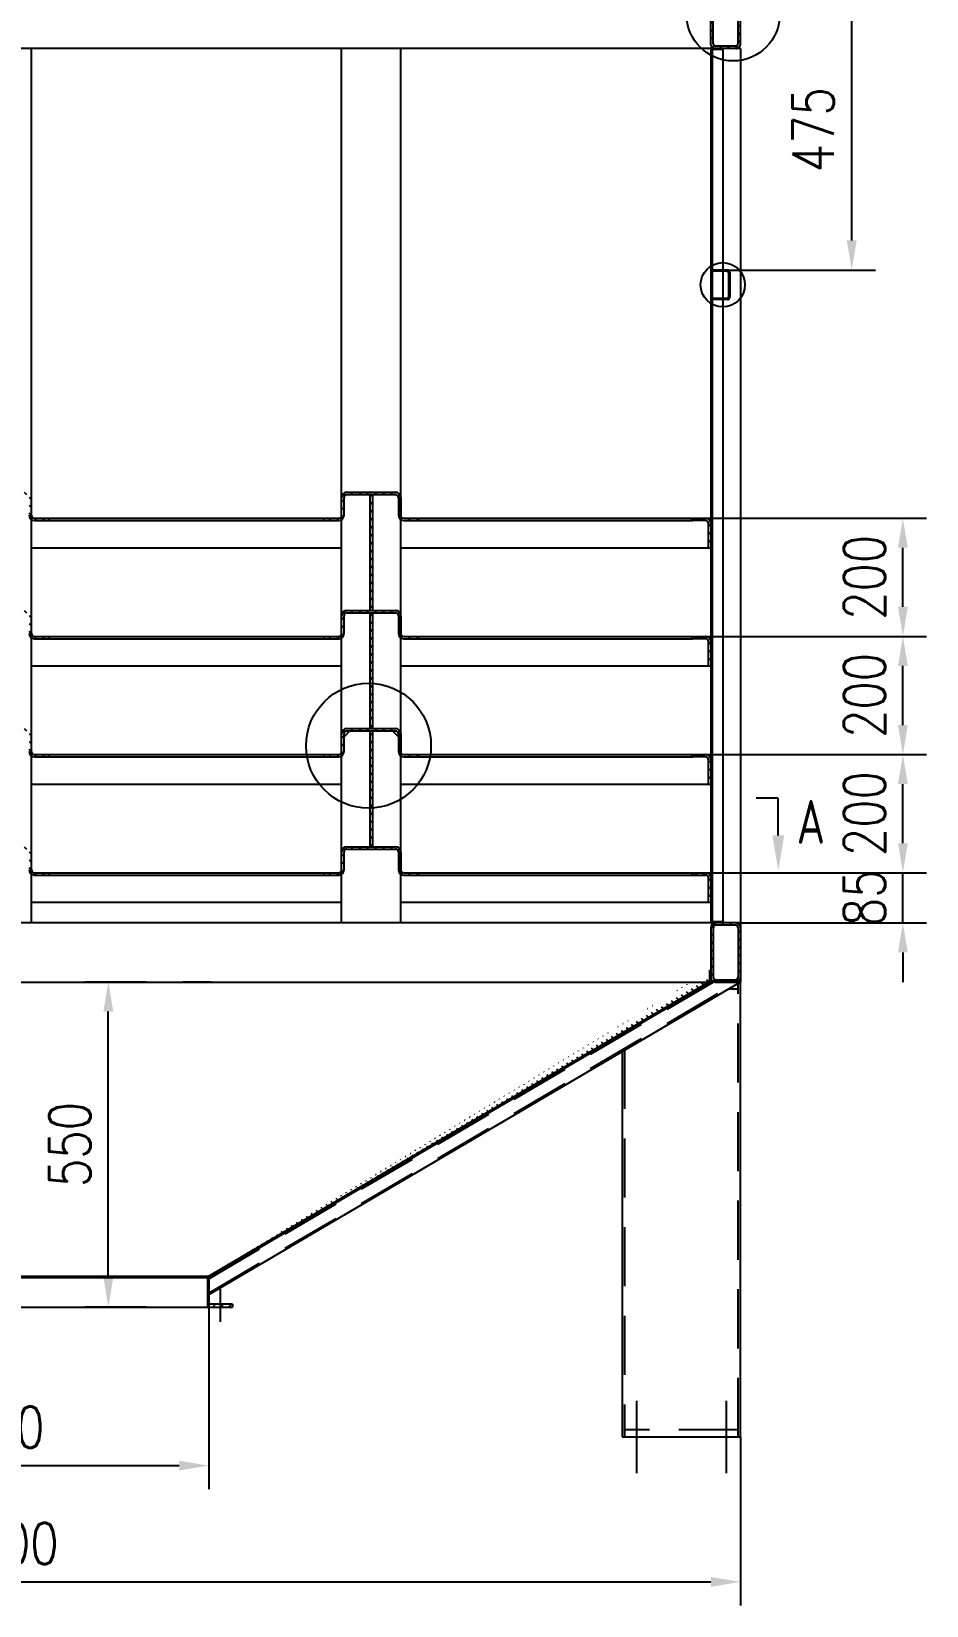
# Model space of a CAD drawing. Header units: inches. Extents: x -500 to 11380, y -200 to 8200.
# Drawn here: x 2312 to 3827, y 4107 to 6771 of the extents above; entities that cross this region are included whole.
import ezdxf

# ---------------------------------------------------------------- set-up
doc = ezdxf.new("R2010")
doc.units = ezdxf.units.IN
doc.header["$LTSCALE"] = 200
doc.linetypes.add('CENTER', pattern=[2, 1.25, -0.25, 0.25, -0.25])
doc.linetypes.add('DASHED', pattern=[0.75, 0.5, -0.25])
for name, color, linetype in [('1轮廓实线层', 7, 'Continuous'), ('2细线层', 4, 'Continuous'), ('3中心线层', 1, 'CENTER'), ('4虚线层', 6, 'DASHED'), ('5剖面线层', 2, 'Continuous'), ('6文字层', 3, 'Continuous'), ('7标注层', 4, 'Continuous'), ('8符号标注层', 31, 'Continuous')]:
    doc.layers.add(name, color=color, linetype=linetype)
doc.styles.add('PC_TEXTSTYLE', font='isocp.shx', dxfattribs={"width": 0.8, "bigfont": 'hzfs.shx'})
doc.styles.add('TH_GBDIM', font='romans.shx', dxfattribs={"width": 0.8, "bigfont": 'gbcbig.shx'})
doc.dimstyles.new('TH_GBDIM', dxfattribs={"dimscale": 20, "dimtxt": 3.5, "dimasz": 2.5, "dimexe": 2, "dimexo": 0, "dimgap": 1.5, "dimtad": 1, "dimtoh": 1, "dimdec": 1, "dimdsep": 46, "dimtxsty": 'TH_GBDIM', "dimcen": 2.5, "dimclrd": 130, "dimclre": 130, "dimclrt": 3, "dimadec": 0, "dimazin": 2, "dimtfac": 0.714286, "dimtdec": 1, "dimtmove": 0, "dimatfit": 3, "dimfxl": 0, "dimtzin": 0, "dimlwd": -1, "dimlwe": -1, "dimarcsym": 0})
doc.dimstyles.new('TH_GBDIM1', dxfattribs={"dimscale": 20, "dimtxt": 3.5, "dimasz": 2.5, "dimexe": 2, "dimexo": 0, "dimgap": 1.5, "dimtad": 1, "dimdec": 1, "dimdsep": 46, "dimtxsty": 'TH_GBDIM', "dimcen": 2.5, "dimclrd": 130, "dimclre": 130, "dimclrt": 3, "dimadec": 0, "dimazin": 2, "dimtfac": 0.714286, "dimtdec": 1, "dimtmove": 0, "dimatfit": 3, "dimfxl": 0, "dimtzin": 0, "dimlwd": -1, "dimlwe": -1, "dimarcsym": 0})
pattern_1 = [(135, (0, 214.9937323195336), (-6.735192090801865, -6.735192090801863), [])]
pattern_2 = [(45, (0, 214.9937323195336), (-6.735192090801863, 6.735192090801865), [])]
pattern_3 = [(135, (0, 414.9937323195336), (-6.735192090801865, -6.735192090801863), [])]
pattern_4 = [(135, (0, 614.9937323195336), (-6.735192090801865, -6.735192090801863), [])]
pattern_5 = [(135, (0, 814.9937323195336), (-6.735192090801865, -6.735192090801863), [])]

# ---------------------------------------------------------------- blocks, each defined once
blk = doc.blocks.new('*D28')
at = {"layer": '7标注层', "color": 130, "transparency": 16777216}
for p, q in [((1012.413460514959, 4392.184542994655), (1012.413460514959, 4106.965618918512)), ((3512.413460514959, 4392.184542994656), (3512.413460514959, 4106.965618918512)), ((1062.413460514959, 4146.965618918512), (3462.413460514959, 4146.965618918512))]:
    blk.add_line(p, q, dxfattribs=at)
for points in [[(1062.413460514959, 4155.298952251845), (1062.413460514959, 4138.632285585179), (1012.413460514959, 4146.965618918512)], [(3462.413460514959, 4155.298952251845), (3462.413460514959, 4138.632285585179), (3512.413460514959, 4146.965618918512)]]:
    blk.add_solid(points, dxfattribs=at)
at = {"layer": 'Defpoints', "color": 0, "transparency": 16777216}
for p in [(1012.413460514959, 4392.184542994655), (3512.413460514959, 4392.184542994656), (3512.413460514959, 4146.965618918512)]:
    blk.add_point(p, dxfattribs=at)
at = {"layer": '7标注层', "color": 3, "transparency": 16777216, "insert": (2262.413460514959, 4211.965618918512), "char_height": 70, "attachment_point": 5, "style": 'TH_GBDIM'}
blk.add_mtext('2500', dxfattribs=at)
blk = doc.blocks.new('*D84')
at = {"layer": '7标注层', "color": 130, "transparency": 16777216}
for p, q in [((1912.413471243795, 4617.184452395597), (1912.413471243795, 4303.755778938597)), ((2612.413449786123, 4612.184452395599), (2612.413449786123, 4303.755778938597)), ((1962.413471243795, 4343.755778938597), (2562.413449786123, 4343.755778938597))]:
    blk.add_line(p, q, dxfattribs=at)
for points in [[(1962.413471243795, 4352.08911227193), (1962.413471243795, 4335.422445605264), (1912.413471243795, 4343.755778938597)], [(2562.413449786123, 4352.08911227193), (2562.413449786123, 4335.422445605264), (2612.413449786123, 4343.755778938597)]]:
    blk.add_solid(points, dxfattribs=at)
at = {"layer": 'Defpoints', "color": 0, "transparency": 16777216}
for p in [(1912.413471243795, 4617.184452395597), (2612.413449786123, 4612.184452395599), (2612.413449786123, 4343.755778938597)]:
    blk.add_point(p, dxfattribs=at)
at = {"layer": '7标注层', "color": 3, "transparency": 16777216, "insert": (2262.413460514959, 4408.755778938597), "char_height": 70, "attachment_point": 5, "style": 'TH_GBDIM'}
blk.add_mtext('700', dxfattribs=at)
blk = doc.blocks.new('*D85')
at = {"layer": '7标注层', "color": 130, "transparency": 16777216}
for p, q in [((2506.914530194727, 5162.184546272913), (2402.467753646823, 5162.184546272913)), ((2442.467753646822, 4662.184452395598), (2442.467753646822, 5112.184546272913)), ((2506.914530194728, 4612.184452395598), (2402.467753646822, 4612.184452395598))]:
    blk.add_line(p, q, dxfattribs=at)
for points in [[(2434.134420313489, 5112.184546272913), (2450.801086980156, 5112.184546272913), (2442.467753646823, 5162.184546272913)], [(2434.134420313489, 4662.184452395598), (2450.801086980156, 4662.184452395598), (2442.467753646822, 4612.184452395598)]]:
    blk.add_solid(points, dxfattribs=at)
at = {"layer": 'Defpoints', "color": 0, "transparency": 16777216}
for p in [(2442.467753646823, 5162.184546272913), (2506.914530194727, 5162.184546272913), (2506.914530194728, 4612.184452395598)]:
    blk.add_point(p, dxfattribs=at)
at = {"layer": '7标注层', "color": 3, "transparency": 16777216, "insert": (2377.467753646822, 4887.184499334257), "char_height": 70, "attachment_point": 5, "rotation": 90, "style": 'TH_GBDIM'}
blk.add_mtext('550', dxfattribs=at)
blk = doc.blocks.new('*D98')
at = {"layer": '7标注层', "color": 130, "transparency": 16777216}
for p, q in [((3504.653181500207, 6842.180998237348), (3740.763662648213, 6842.180998237348)), ((3700.763662648213, 6417.184566836513), (3700.763662648213, 6792.180998237348)), ((3490.413460514959, 6367.184566836513), (3740.763662648213, 6367.184566836513))]:
    blk.add_line(p, q, dxfattribs=at)
for points in [[(3692.430329314879, 6792.180998237348), (3709.096995981546, 6792.180998237348), (3700.763662648213, 6842.180998237348)], [(3692.430329314879, 6417.184566836513), (3709.096995981546, 6417.184566836513), (3700.763662648213, 6367.184566836513)]]:
    blk.add_solid(points, dxfattribs=at)
at = {"layer": 'Defpoints', "color": 0, "transparency": 16777216}
for p in [(3504.653181500207, 6842.180998237348), (3700.763662648213, 6842.180998237348), (3490.413460514959, 6367.184566836513)]:
    blk.add_point(p, dxfattribs=at)
at = {"layer": '7标注层', "color": 3, "transparency": 16777216, "insert": (3635.763662648212, 6604.682782536931), "char_height": 70, "attachment_point": 5, "rotation": 90, "style": 'TH_GBDIM'}
blk.add_mtext('475', dxfattribs=at)
blk = doc.blocks.new('*D114')
at = {"layer": '7标注层', "color": 130, "transparency": 16777216}
for p, q in [((3787.382891386908, 5397.18454776303), (3787.382891386908, 5447.18454776303)), ((3453.413508198675, 5347.18454776303), (3827.382891386908, 5347.18454776303)), ((3787.382891386908, 5262.184547762993), (3787.382891386908, 5347.18454776303)), ((3512.413460514959, 5262.184547762993), (3827.382891386908, 5262.184547762993)), ((3787.382891386908, 5212.184547762993), (3787.382891386908, 5162.184547762993))]:
    blk.add_line(p, q, dxfattribs=at)
for points in [[(3779.049558053575, 5397.18454776303), (3795.716224720242, 5397.18454776303), (3787.382891386908, 5347.18454776303)], [(3779.049558053575, 5212.184547762993), (3795.716224720242, 5212.184547762993), (3787.382891386908, 5262.184547762993)]]:
    blk.add_solid(points, dxfattribs=at)
at = {"layer": 'Defpoints', "color": 0, "transparency": 16777216}
for p in [(3453.413508198675, 5347.18454776303), (3787.382891386908, 5347.18454776303), (3512.413460514959, 5262.184547762993)]:
    blk.add_point(p, dxfattribs=at)
at = {"layer": '7标注层', "color": 3, "transparency": 16777216, "insert": (3722.382891386907, 5304.684547763012), "char_height": 70, "attachment_point": 5, "rotation": 90, "style": 'TH_GBDIM'}
blk.add_mtext('85', dxfattribs=at)
blk = doc.blocks.new('*D115')
at = {"layer": '7标注层', "color": 130, "transparency": 16777216}
for p, q in [((3452.712033741424, 5547.18454776303), (3827.382891386909, 5547.18454776303)), ((3787.382891386909, 5397.18454776303), (3787.382891386909, 5497.18454776303)), ((3453.413508198675, 5347.18454776303), (3827.382891386909, 5347.18454776303))]:
    blk.add_line(p, q, dxfattribs=at)
for points in [[(3779.049558053576, 5497.18454776303), (3795.716224720243, 5497.18454776303), (3787.382891386909, 5547.18454776303)], [(3779.049558053576, 5397.18454776303), (3795.716224720243, 5397.18454776303), (3787.382891386909, 5347.18454776303)]]:
    blk.add_solid(points, dxfattribs=at)
at = {"layer": 'Defpoints', "color": 0, "transparency": 16777216}
for p in [(3452.712033741424, 5547.18454776303), (3787.382891386909, 5547.18454776303), (3453.413508198675, 5347.18454776303)]:
    blk.add_point(p, dxfattribs=at)
at = {"layer": '7标注层', "color": 3, "transparency": 16777216, "insert": (3722.382891386908, 5447.18454776303), "char_height": 70, "attachment_point": 5, "rotation": 90, "style": 'TH_GBDIM'}
blk.add_mtext('200', dxfattribs=at)
blk = doc.blocks.new('*D116')
at = {"layer": '7标注层', "color": 130, "transparency": 16777216}
for p, q in [((3452.712033741424, 5747.18454776303), (3827.382891386909, 5747.18454776303)), ((3787.382891386909, 5597.18454776303), (3787.382891386909, 5697.18454776303)), ((3453.413508198675, 5547.18454776303), (3827.382891386909, 5547.18454776303))]:
    blk.add_line(p, q, dxfattribs=at)
for points in [[(3779.049558053576, 5697.18454776303), (3795.716224720243, 5697.18454776303), (3787.382891386909, 5747.18454776303)], [(3779.049558053576, 5597.18454776303), (3795.716224720243, 5597.18454776303), (3787.382891386909, 5547.18454776303)]]:
    blk.add_solid(points, dxfattribs=at)
at = {"layer": 'Defpoints', "color": 0, "transparency": 16777216}
for p in [(3452.712033741424, 5747.18454776303), (3787.382891386909, 5747.18454776303), (3453.413508198675, 5547.18454776303)]:
    blk.add_point(p, dxfattribs=at)
at = {"layer": '7标注层', "color": 3, "transparency": 16777216, "insert": (3722.382891386908, 5647.18454776303), "char_height": 70, "attachment_point": 5, "rotation": 90, "style": 'TH_GBDIM'}
blk.add_mtext('200', dxfattribs=at)
blk = doc.blocks.new('*D117')
at = {"layer": '7标注层', "color": 130, "transparency": 16777216}
for p, q in [((3452.712033741424, 5947.18454776303), (3827.382891386909, 5947.18454776303)), ((3787.382891386909, 5797.18454776303), (3787.382891386909, 5897.18454776303)), ((3453.413508198675, 5747.18454776303), (3827.382891386909, 5747.18454776303))]:
    blk.add_line(p, q, dxfattribs=at)
for points in [[(3779.049558053576, 5897.18454776303), (3795.716224720243, 5897.18454776303), (3787.382891386909, 5947.18454776303)], [(3779.049558053576, 5797.18454776303), (3795.716224720243, 5797.18454776303), (3787.382891386909, 5747.18454776303)]]:
    blk.add_solid(points, dxfattribs=at)
at = {"layer": 'Defpoints', "color": 0, "transparency": 16777216}
for p in [(3452.712033741424, 5947.18454776303), (3787.382891386909, 5947.18454776303), (3453.413508198675, 5747.18454776303)]:
    blk.add_point(p, dxfattribs=at)
at = {"layer": '7标注层', "color": 3, "transparency": 16777216, "insert": (3722.382891386908, 5847.18454776303), "char_height": 70, "attachment_point": 5, "rotation": 90, "style": 'TH_GBDIM'}
blk.add_mtext('200', dxfattribs=at)

msp = doc.modelspace()

# ---------------------------------------------------------------- hatches: boundary and pattern name
at = {"layer": '5剖面线层'}
h = msp.add_hatch(dxfattribs=at)
h.set_pattern_fill('ANSI31', color=256, scale=3, angle=90)
h.set_pattern_definition(pattern_1)
h.paths.add_polyline_path([(3462.413508198675, 6834.212211995764), (3462.413508198676, 6822.184590678373), (3462.413461800786, 6750.180031066129, 0.4140475100638127), (3470.41346051496, 6742.184566836514), (3504.41346051496, 6742.184566836513, 0.4142135623731028), (3512.41346051496, 6750.184566836513), (3512.41346051496, 6834.184590678373, 0.4142135623730935), (3504.41346051496, 6842.184590678373), (3470.41346051496, 6842.184590678373, 0.4132026594770263)])
h.paths.add_polyline_path([(3470.41346051496, 6838.184590678373), (3504.41346051496, 6838.184590678373, -0.4142135623730935), (3508.41346051496, 6834.184590678373), (3508.41346051496, 6750.184566836513, -0.4142135623731053), (3504.41346051496, 6746.184566836513), (3470.41346051496, 6746.184566836514, -0.4142135623730851), (3466.41346051496, 6750.184566836514), (3466.41346051496, 6834.184590678373, -0.4142135623730965)], flags=16)
h = msp.add_hatch(dxfattribs=at)
h.set_pattern_fill('ANSI31', color=256, scale=3)
h.set_pattern_definition([(45, (-2.050910552497953e-10, -7232.529763455967), (-6.735192090801863, 6.735192090801865), [])])
edge = h.paths.add_edge_path()
edge.add_line((3482.413460514754, 5264.184547762996), (3482.413460514755, 5262.184547762994))
edge.add_line((3482.413460514755, 5262.184547762994), (3466.413460514754, 5262.184547762996))
edge.add_arc((3466.413460514754, 5266.184547762996), 4, 180, 269.99999999999835, ccw=False)
edge.add_line((3462.413460514754, 5266.184547762996), (3462.413460514754, 6738.184566836517))
edge.add_arc((3466.413460514754, 6738.184566836517), 4, 89.99999999999739, 180, ccw=False)
edge.add_line((3466.413460514754, 6742.184566836517), (3482.413460514754, 6742.184566836517))
edge.add_line((3482.413460514754, 6742.184566836517), (3482.413460514754, 6740.184566836515))
edge.add_line((3482.413460514754, 6740.184566836515), (3466.413460514754, 6740.184566836517))
edge.add_arc((3466.413460514754, 6738.184566836517), 2, 89.9999999999974, 180)
edge.add_line((3464.413460514754, 6738.184566836517), (3464.413460514754, 5266.184547762996))
edge.add_arc((3466.413460514754, 5266.184547762996), 2, 180, 269.9999999999984)
edge.add_line((3466.413460514754, 5264.184547762996), (3482.413460514754, 5264.184547762996))
h = msp.add_hatch(dxfattribs=at)
h.set_pattern_fill('ANSI31', color=256, scale=3, angle=90)
h.set_pattern_definition(pattern_1)
h.paths.add_polyline_path([(3464.413460514959, 6367.184566836513), (3464.413460514959, 6365.184566836513), (3490.413460514959, 6365.184566836513, -0.4142135623730951), (3492.413460514959, 6363.184566836513), (3492.413460514959, 6321.184566836513, -0.4142135623730951), (3490.413460514959, 6319.184566836513), (3464.413460514959, 6319.184566836513), (3464.413460514959, 6317.184566836513), (3490.413460514959, 6317.184566836513, 0.4142135623730951), (3494.413460514959, 6321.184566836513), (3494.413460514959, 6363.184566836513, 0.4142135623730951), (3490.413460514959, 6367.184566836513)])
h = msp.add_hatch(dxfattribs=at)
h.set_pattern_fill('ANSI31', color=256, scale=3, angle=90)
h.set_pattern_definition(pattern_5)
h.paths.add_polyline_path([(2303.413427732405, 5991.184517722289), (2262.413460514959, 5991.184517722289), (2262.413460514959, 5987.184509616057), (2303.413479230818, 5987.184509616057, -0.4142135623730951), (2308.413479230818, 5982.184509616057), (2308.413479230818, 5952.184539656798, 0.4142135623730951), (2317.413479230818, 5943.184539656798), (2342.41345872682, 5943.184539656798), (2342.41345872682, 5947.18454776303), (2317.413427732405, 5947.18454776303, -0.4142135623730951), (2312.413427732405, 5952.18454776303), (2312.413427732405, 5982.184517722289, 0.4142135623731009)])
h = msp.add_hatch(dxfattribs=at)
h.set_pattern_fill('ANSI31', color=256, scale=3, angle=90)
h.set_pattern_definition(pattern_5)
h.paths.add_polyline_path([(2928.41343858045, 5991.184517722289), (2846.413474343237, 5991.184517722289, 0.414213562373095), (2837.413474343237, 5982.184517722289), (2837.413474343237, 5952.18454776303, -0.4142135623730951), (2832.413474343237, 5947.18454776303), (2807.413443348822, 5947.18454776303), (2807.413443348822, 5943.184539656798), (2832.413482449469, 5943.184539656798, 0.4142135623730951), (2841.413482449469, 5952.184539656798), (2841.413482449469, 5982.184509616057, -0.4142135623730951), (2846.413482449469, 5987.184509616057), (2928.413490078863, 5987.184509616057, -0.4142135623730951), (2933.413490078863, 5982.184509616057), (2933.413490078863, 5952.184539656798, 0.4142135623730951), (2942.413490078863, 5943.184539656798), (2967.413469574865, 5943.184539656798), (2967.413469574865, 5947.18454776303), (2942.41343858045, 5947.18454776303, -0.4142135623730951), (2937.41343858045, 5952.18454776303), (2937.41343858045, 5982.184517722289, 0.4142135623730951)])
h = msp.add_hatch(dxfattribs=at)
h.set_pattern_fill('ANSI31', color=256, scale=3)
h.set_pattern_definition([(45, (0, 0), (-6.735192090801863, 6.735192090801865), [])])
h.paths.add_polyline_path([(2889.913486264166, 5987.184509616057), (2884.913486264166, 5987.184509616057), (2884.913486264166, 5791.184517722289), (2889.913486264166, 5791.184517722289)])
h.paths.add_polyline_path([(2889.913516066488, 5787.184509616057), (2884.913516066488, 5787.184509616057), (2884.913516066488, 5667.775549268451, -0.01183665973943909), (2889.913516066488, 5667.56288867418)])
h.paths.add_polyline_path([(2889.913516066488, 5667.56288867418, 0.01183665973943909), (2884.913516066488, 5667.775549268451), (2884.913516066488, 5591.184517722289), (2889.913516066488, 5591.184517722289)])
h.paths.add_polyline_path([(2889.913486264166, 5587.184509616057), (2884.913486264166, 5587.184509616057), (2884.913486264166, 5456.384245764343, 0.01183665959730541), (2889.913486264166, 5456.596904944822)])
h.paths.add_polyline_path([(2889.913486264166, 5456.596904944822, -0.01183665959730534), (2884.913486264166, 5456.384245764343), (2884.913486264166, 5391.184517722289), (2889.913486264166, 5391.184517722289)])
h = msp.add_hatch(dxfattribs=at)
h.set_pattern_fill('ANSI31', color=256, scale=3, angle=90)
h.set_pattern_definition(pattern_5)
h.paths.add_polyline_path([(3453.413508198675, 5947.18454776303), (3430.413443348822, 5947.18454776303), (3430.413443348822, 5943.184539656798), (3453.413440487799, 5943.184539656798, -0.4142135623730951), (3458.413440487799, 5938.184539656798), (3458.413440487799, 5897.1845358421), (3462.413460514959, 5897.1845358421), (3462.413460514959, 5938.213844599224, 0.4132604545762924)])
h = msp.add_hatch(dxfattribs=at)
h.set_pattern_fill('ANSI31', color=256, scale=3, angle=90)
h.set_pattern_definition(pattern_4)
h.paths.add_polyline_path([(2303.413427732405, 5791.184517722289), (2262.413460514959, 5791.184517722289), (2262.413460514959, 5787.184509616057), (2303.413479230818, 5787.184509616057, -0.4142135623730951), (2308.413479230818, 5782.184509616057), (2308.413479230818, 5752.184539656798, 0.4142135623730951), (2317.413479230818, 5743.184539656798), (2342.41345872682, 5743.184539656798), (2342.41345872682, 5747.18454776303), (2317.413427732405, 5747.18454776303, -0.4142135623730951), (2312.413427732405, 5752.18454776303), (2312.413427732405, 5782.184517722289, 0.4142135623731009)])
h = msp.add_hatch(dxfattribs=at)
h.set_pattern_fill('ANSI31', color=256, scale=3, angle=90)
h.set_pattern_definition(pattern_4)
h.paths.add_polyline_path([(2928.41343858045, 5791.184517722289), (2846.413474343237, 5791.184517722289, 0.414213562373095), (2837.413474343237, 5782.184517722289), (2837.413474343237, 5752.18454776303, -0.4142135623730951), (2832.413474343237, 5747.18454776303), (2807.413443348822, 5747.18454776303), (2807.413443348822, 5743.184539656798), (2832.413482449469, 5743.184539656798, 0.4142135623730951), (2841.413482449469, 5752.184539656798), (2841.413482449469, 5782.184509616057, -0.4142135623730951), (2846.413482449469, 5787.184509616057), (2928.413490078863, 5787.184509616057, -0.4142135623730951), (2933.413490078863, 5782.184509616057), (2933.413490078863, 5752.184539656798, 0.4142135623730951), (2942.413490078863, 5743.184539656798), (2967.413469574865, 5743.184539656798), (2967.413469574865, 5747.18454776303), (2942.41343858045, 5747.18454776303, -0.4142135623730951), (2937.41343858045, 5752.18454776303), (2937.41343858045, 5782.184517722289, 0.4142135623730951)])
h = msp.add_hatch(dxfattribs=at)
h.set_pattern_fill('ANSI31', color=256, scale=3, angle=90)
h.set_pattern_definition(pattern_4)
h.paths.add_polyline_path([(3453.413508198675, 5747.18454776303), (3430.413443348822, 5747.18454776303), (3430.413443348822, 5743.184539656798), (3453.413440487799, 5743.184539656798, -0.4142135623730951), (3458.413440487799, 5738.184539656798), (3458.413440487799, 5697.1845358421), (3462.413460514959, 5697.1845358421), (3462.413460514959, 5738.213844599224, 0.4132604545762924)])
h = msp.add_hatch(dxfattribs=at)
h.set_pattern_fill('ANSI31', color=256, scale=3, angle=90)
h.set_pattern_definition(pattern_3)
h.paths.add_polyline_path([(2303.413427732405, 5591.184517722289), (2262.413460514959, 5591.184517722289), (2262.413460514959, 5587.184509616057), (2303.413479230818, 5587.184509616057, -0.4142135623730951), (2308.413479230818, 5582.184509616057), (2308.413479230818, 5552.184539656798, 0.4142135623730951), (2317.413479230818, 5543.184539656798), (2342.41345872682, 5543.184539656798), (2342.41345872682, 5547.18454776303), (2317.413427732405, 5547.18454776303, -0.4142135623730951), (2312.413427732405, 5552.18454776303), (2312.413427732405, 5582.184517722289, 0.4142135623731009)])
h = msp.add_hatch(dxfattribs=at)
h.set_pattern_fill('ANSI31', color=256, scale=3, angle=90)
h.set_pattern_definition(pattern_3)
h.paths.add_polyline_path([(2928.41343858045, 5591.184517722289), (2846.413474343237, 5591.184517722289, 0.414213562373095), (2837.413474343237, 5582.184517722289), (2837.413474343237, 5552.18454776303, -0.4142135623730951), (2832.413474343237, 5547.18454776303), (2807.413443348822, 5547.18454776303), (2807.413443348822, 5543.184539656798), (2832.413482449469, 5543.184539656798, 0.4142135623730951), (2841.413482449469, 5552.184539656798), (2841.413482449469, 5582.184509616057, -0.4142135623730951), (2846.413482449469, 5587.184509616057), (2928.413490078863, 5587.184509616057, -0.4142135623730951), (2933.413490078863, 5582.184509616057), (2933.413490078863, 5552.184539656798, 0.4142135623730951), (2942.413490078863, 5543.184539656798), (2967.413469574865, 5543.184539656798), (2967.413469574865, 5547.18454776303), (2942.41343858045, 5547.18454776303, -0.4142135623730951), (2937.41343858045, 5552.18454776303), (2937.41343858045, 5582.184517722289, 0.4142135623730951)])
h = msp.add_hatch(dxfattribs=at)
h.set_pattern_fill('ANSI31', color=256, scale=3, angle=90)
h.set_pattern_definition(pattern_3)
h.paths.add_polyline_path([(3453.413508198675, 5547.18454776303), (3430.413443348822, 5547.18454776303), (3430.413443348822, 5543.184539656798), (3453.413440487799, 5543.184539656798, -0.4142135623730951), (3458.413440487799, 5538.184539656798), (3458.413440487799, 5497.1845358421), (3462.413460514959, 5497.1845358421), (3462.413460514959, 5538.213844599224, 0.4132604545762924)])
h = msp.add_hatch(dxfattribs=at)
h.set_pattern_fill('ANSI31', color=256, scale=3, angle=90)
h.set_pattern_definition(pattern_1)
h.paths.add_polyline_path([(2262.413460514959, 5391.184517722289), (2262.413460514959, 5387.184509616057), (2303.413479230818, 5387.184509616057, -0.4142135623730951), (2308.413479230818, 5382.184509616057), (2308.413479230818, 5352.184539656798, 0.4142135623730951), (2317.413479230818, 5343.184539656798), (2342.41345872682, 5343.184539656798), (2342.41345872682, 5347.18454776303), (2317.413427732405, 5347.18454776303, -0.4142135623730951), (2312.413427732405, 5352.18454776303), (2312.413427732405, 5382.184517722289, 0.4142135623731008), (2303.413427732405, 5391.184517722289)])
h = msp.add_hatch(dxfattribs=at)
h.set_pattern_fill('ANSI31', color=256, scale=3, angle=90)
h.set_pattern_definition(pattern_1)
h.paths.add_polyline_path([(2928.413490078863, 5387.184509616057, -0.4142135623730951), (2933.413490078863, 5382.184509616057), (2933.413490078863, 5352.184539656798, 0.4142135623730951), (2942.413490078863, 5343.184539656798), (2967.413469574865, 5343.184539656798), (2967.413469574865, 5347.18454776303), (2942.41343858045, 5347.18454776303, -0.4142135623730951), (2937.41343858045, 5352.18454776303), (2937.41343858045, 5382.184517722289, 0.4142135623730951), (2928.41343858045, 5391.184517722289), (2846.413474343237, 5391.184517722289, 0.4142135623730951), (2837.413474343237, 5382.184517722289), (2837.413474343237, 5352.18454776303, -0.4142135623730951), (2832.413474343237, 5347.18454776303), (2807.413443348822, 5347.18454776303), (2807.413443348822, 5343.184539656798), (2832.413482449469, 5343.184539656798, 0.4142135623730951), (2841.413482449469, 5352.184539656798), (2841.413482449469, 5382.184509616057, -0.4142135623730951), (2846.413482449469, 5387.184509616057)])
h = msp.add_hatch(dxfattribs=at)
h.set_pattern_fill('ANSI31', color=256, scale=3, angle=90)
h.set_pattern_definition(pattern_1)
h.paths.add_polyline_path([(3458.413440487799, 5338.184539656798), (3458.413440487799, 5297.1845358421), (3462.413460514959, 5297.1845358421), (3462.413460514959, 5338.213844599224, 0.4132604545763024), (3453.413508198675, 5347.18454776303), (3430.413443348822, 5347.18454776303), (3430.413443348822, 5343.184539656798), (3453.413440487799, 5343.184539656798, -0.4142135623730951)])
h = msp.add_hatch(dxfattribs=at)
h.set_pattern_fill('ANSI31', color=256, scale=3)
h.set_pattern_definition(pattern_2)
h.paths.add_polyline_path([(3504.41346051496, 5162.184523921171), (3470.41346051496, 5162.184523921171, -0.4152251883959517), (3462.413508198675, 5170.212145238563), (3462.413508198676, 5182.184523921171), (3462.413460514962, 5254.184542464841, -0.4142137563485452), (3470.41346051496, 5262.18454776303), (3504.41346051496, 5262.18454776303, -0.4142135623731029), (3512.41346051496, 5254.18454776303), (3512.41346051496, 5170.184523921171, -0.4142135623730934)])
h.paths.add_polyline_path([(3470.41346051496, 5166.184523921171), (3504.41346051496, 5166.184523921171, 0.4142135623730934), (3508.41346051496, 5170.184523921171), (3508.41346051496, 5254.18454776303, 0.4142135623731053), (3504.41346051496, 5258.18454776303), (3470.41346051496, 5258.18454776303, 0.4142135623730854), (3466.41346051496, 5254.18454776303), (3466.41346051496, 5170.184523921171, 0.4142135623730964)], flags=16)
h = msp.add_hatch(dxfattribs=at)
h.set_pattern_fill('ANSI31', color=256, scale=3, angle=90)
h.set_pattern_definition(pattern_1)
edge = h.paths.add_edge_path()
edge.add_line((3460.413508198675, 5182.184523921171), (3462.413460514959, 5182.184523921171))
edge.add_line((3460.413508198675, 5164.472308052202), (3460.413508198675, 5182.184523921171))
edge.add_line((3462.413508198675, 5164.472308052202), (3462.413508198675, 5182.184523921171))
edge.add_line((2612.413449786123, 4662.184452395599), (2611.399409476999, 4663.908320792974))
edge.add_line((3462.413460514959, 5182.18452392117), (3462.413460514959, 5170.184523921171))
edge.add_line((2611.399409476999, 4663.908320792974), (3459.4275485078, 5162.748439654827))
edge.add_arc((3458.413508198675, 5164.472308052202), 2, 300.4655467806428, 359.9999999999987, ccw=False)
edge.add_arc((3458.413508198675, 5164.472308052202), 4, 300.4655467806428, 359.9999999999987, ccw=False)
edge.add_line((2612.413449786123, 4662.184452395599), (3460.441588816924, 5161.024571257451))
h = msp.add_hatch(dxfattribs=at)
h.set_pattern_fill('ANSI31', color=256, scale=3, angle=90)
h.set_pattern_definition(pattern_1)
h.paths.add_polyline_path([(2612.413449786123, 4612.184452395598), (2610.413449786123, 4612.184452395598), (2610.413449786123, 4662.184452395599), (2612.413449786123, 4662.184452395599)])
h = msp.add_hatch(dxfattribs=at)
h.set_pattern_fill('ANSI31', color=256, scale=3)
h.set_pattern_definition(pattern_2)
h.paths.add_polyline_path([(2632.413466475424, 4612.184452395598), (2612.413449786123, 4612.184452395598), (2612.413449786123, 4617.184452395599), (2632.413466475424, 4617.184452395599)])
h.paths.add_polyline_path([(2652.413466475424, 4612.184452395598), (2632.413466475424, 4612.184452395598), (2632.413466475424, 4617.184452395599), (2652.413466475424, 4617.184452395599)])

# ---------------------------------------------------------------- linework, layer by layer
msp.add_line((2652.413466475424, 4617.184452395599), (2652.413466475424, 4612.184452395599))
at = {"layer": '1轮廓实线层', "color": 0}
for p, q in [((3462.41346051496, 6748.184566836515), (3462.41346051496, 6834.184590678373)), ((3466.41346051496, 6750.184566836514), (3466.41346051496, 6834.184590678373)), ((3508.41346051496, 6750.184566836513), (3508.41346051496, 6834.184590678373)), ((3512.41346051496, 6750.184566836513), (3512.41346051496, 6834.184590678373)), ((3512.413460514959, 6742.184566836513), (3462.413460514959, 6742.184566836515)), ((3482.413460514959, 6740.184566836514), (3466.413460514959, 6740.184566836515)), ((3504.41346051496, 6746.184566836513), (3470.41346051496, 6746.184566836514)), ((3512.413460514959, 6742.184566836513), (3512.413460514959, 5262.18454776303)), ((3490.413460514959, 6367.184566836513), (3464.413460514959, 6367.184566836513)), ((3494.413460514959, 6363.184566836513), (3494.413460514959, 6321.184566836513)), ((3490.413460514959, 6317.184566836513), (3464.413460514959, 6317.184566836513)), ((3512.413460514959, 5262.184547762993), (2262.413460514959, 5262.184547763029)), ((3462.41346051496, 5254.18454776303), (3462.41346051496, 5170.184523921171)), ((3482.413460514959, 5264.184547762994), (3466.413460514959, 5264.184547762994)), ((3466.41346051496, 5254.18454776303), (3466.41346051496, 5170.184523921171)), ((3504.41346051496, 5258.18454776303), (3470.41346051496, 5258.18454776303)), ((3508.41346051496, 5254.18454776303), (3508.41346051496, 5170.184523921171)), ((3512.413460514959, 5262.184547763029), (3512.41346051496, 5162.184546272912)), ((3512.41346051496, 5254.18454776303), (3512.41346051496, 5170.184523921171)), ((2262.413460514959, 5162.184546272912), (3458.4689298298, 5162.184546272914)), ((2573.813456795629, 5162.184546272912), (2568.459260962423, 5162.184546272912)), ((2611.01346065801, 5162.184546272912), (2573.813456795629, 5162.184546272912)), ((2616.367656491217, 5162.184546272912), (2611.01346065801, 5162.184546272912)), ((2611.399409476999, 4663.908320792974), (3459.427548507799, 5162.748439654827)), ((2612.413449786123, 4633.17991813062), (3511.721212784075, 5162.184523921171)), ((3470.394549476929, 5162.184546272912), (3512.413460514958, 5162.184546272912)), ((3470.41346051496, 5166.184523921171), (3504.41346051496, 5166.184523921171)), ((3470.41346051496, 5162.184523921171), (3504.41346051496, 5162.184523921171)), ((3512.413460514959, 4392.184542994655), (3512.413460514959, 5162.184546272912)), ((3312.413512967047, 5044.944691784895), (3312.413512967047, 4392.184542994654)), ((2610.413449786123, 4662.184452395599), (2610.413449786123, 4612.184452395599)), ((2612.413449786123, 4662.184452395599), (2612.413449786123, 4612.184452395599)), ((3312.413512967047, 4392.184542994656), (3512.413460514959, 4392.184542994656))]:
    msp.add_line(p, q, dxfattribs=at)
at = {"layer": '1轮廓实线层'}
for p, q in [((3462.413460514959, 6742.184566836513), (2262.413460514959, 6742.184566836513)), ((2312.413463495172, 5262.184547763011), (2312.413463495192, 6742.184566836512)), ((2837.413474343217, 5262.184547763012), (2837.413474343237, 6742.184566836513)), ((2937.413474343217, 5262.184547763011), (2937.413474343237, 6742.184566836512)), ((2837.413474343237, 5952.18454776303), (2837.413474343237, 5982.184517722289)), ((2846.413474343237, 5991.184517722289), (2928.41343858045, 5991.184517722289)), ((2937.41343858045, 5982.184517722289), (2937.41343858045, 5952.18454776303)), ((2317.413427732405, 5947.18454776303), (2342.41345872682, 5947.18454776303)), ((2342.41345872682, 5947.18454776303), (2807.413443348822, 5947.18454776303)), ((2342.41345872682, 5943.184539656798), (2342.41345872682, 5947.18454776303)), ((2807.413443348822, 5947.18454776303), (2832.413474343237, 5947.18454776303)), ((2807.413479111585, 5943.184539656798), (2807.413479111585, 5947.18454776303)), ((2942.41343858045, 5947.18454776303), (2967.413469574865, 5947.18454776303)), ((2942.41343858045, 5947.18454776303), (3453.413508198675, 5947.18454776303)), ((2967.413469574865, 5947.18454776303), (3430.413443348822, 5947.18454776303)), ((2967.413469574865, 5943.184539656798), (2967.413469574865, 5947.18454776303)), ((3430.413443348822, 5944.517895560423), (3430.413443348822, 5947.18454776303)), ((3432.41348995963, 5943.184539656798), (3432.41348995963, 5947.18454776303)), ((2312.41346349518, 5897.184535842101), (2837.413474343225, 5897.184535842099)), ((2937.413474343226, 5897.1845358421), (3462.413508198675, 5897.1845358421)), ((2837.413474343237, 5752.18454776303), (2837.413474343237, 5782.184517722289)), ((2846.413474343237, 5791.184517722289), (2928.41343858045, 5791.184517722289)), ((2937.41343858045, 5782.184517722289), (2937.41343858045, 5752.18454776303)), ((2317.413427732405, 5747.18454776303), (2342.41345872682, 5747.18454776303)), ((2342.41345872682, 5747.18454776303), (2807.413443348822, 5747.18454776303)), ((2342.413458726819, 5743.184539656798), (2342.413458726819, 5747.18454776303)), ((2807.413443348822, 5747.18454776303), (2832.413474343237, 5747.18454776303)), ((2807.413479111584, 5743.184539656798), (2807.413479111584, 5747.18454776303)), ((2942.41343858045, 5747.18454776303), (2967.413469574865, 5747.18454776303)), ((2942.41343858045, 5747.18454776303), (3453.413508198675, 5747.18454776303)), ((2967.413469574865, 5747.18454776303), (3430.413443348822, 5747.18454776303)), ((2967.413469574865, 5743.184539656798), (2967.413469574865, 5747.18454776303)), ((3430.413443348822, 5744.517895560423), (3430.413443348822, 5747.18454776303)), ((3432.41348995963, 5743.184539656798), (3432.41348995963, 5747.18454776303)), ((2312.413463495178, 5697.1845358421), (2837.413474343222, 5697.184535842099)), ((2937.413474343223, 5697.184535842101), (3462.413508198675, 5697.1845358421)), ((2837.413474343237, 5552.18454776303), (2837.413474343237, 5582.184517722289)), ((2846.413474343237, 5591.184517722289), (2928.41343858045, 5591.184517722289)), ((2937.41343858045, 5582.184517722289), (2937.41343858045, 5552.18454776303)), ((2317.413427732405, 5547.18454776303), (2342.41345872682, 5547.18454776303)), ((2342.41345872682, 5547.18454776303), (2807.413443348822, 5547.18454776303)), ((2342.41345872682, 5543.184539656798), (2342.41345872682, 5547.18454776303)), ((2807.413443348822, 5547.18454776303), (2832.413474343237, 5547.18454776303)), ((2807.413479111585, 5543.184539656798), (2807.413479111585, 5547.18454776303)), ((2942.41343858045, 5547.18454776303), (2967.413469574865, 5547.18454776303)), ((2942.41343858045, 5547.18454776303), (3453.413508198675, 5547.18454776303)), ((2967.413469574865, 5547.18454776303), (3430.413443348822, 5547.18454776303)), ((2967.413469574865, 5543.184539656798), (2967.413469574865, 5547.18454776303)), ((3430.413443348822, 5544.517895560423), (3430.413443348822, 5547.18454776303)), ((3432.41348995963, 5543.184539656798), (3432.41348995963, 5547.18454776303)), ((2312.413463495174, 5497.1845358421), (2837.41347434322, 5497.1845358421)), ((2937.413474343221, 5497.1845358421), (3462.413508198675, 5497.1845358421)), ((2837.413474343237, 5352.18454776303), (2837.413474343237, 5382.184517722289)), ((2846.413474343237, 5391.184517722289), (2928.41343858045, 5391.184517722289)), ((2937.41343858045, 5382.184517722289), (2937.41343858045, 5352.18454776303)), ((2317.413427732405, 5347.18454776303), (2342.41345872682, 5347.18454776303)), ((2342.41345872682, 5347.18454776303), (2807.413443348822, 5347.18454776303)), ((2342.413458726818, 5343.184539656798), (2342.413458726818, 5347.18454776303)), ((2807.413443348822, 5347.18454776303), (2832.413474343237, 5347.18454776303)), ((2807.413479111583, 5343.184539656798), (2807.413479111583, 5347.18454776303)), ((2942.41343858045, 5347.18454776303), (2967.413469574865, 5347.18454776303)), ((2942.41343858045, 5347.18454776303), (3453.413508198675, 5347.18454776303)), ((2967.413469574865, 5347.18454776303), (3430.413443348822, 5347.18454776303)), ((2967.413469574863, 5343.184539656798), (2967.413469574863, 5347.18454776303)), ((3430.413443348822, 5343.184539656798), (3430.413443348822, 5347.18454776303)), ((3432.413489959628, 5343.184539656798), (3432.413489959628, 5347.18454776303)), ((2312.413463495172, 5297.184535842101), (2837.413474343217, 5297.184535842099)), ((2937.413474343218, 5297.1845358421), (3462.413508198675, 5297.1845358421)), ((3460.413508198675, 5164.472308052202), (3460.413508198676, 5182.184523921171)), ((3460.413508198676, 5182.184523921171), (3462.41346051496, 5182.184523921171)), ((3462.413508198675, 5164.472308052202), (3462.413508198676, 5182.184523921171)), ((3511.721212784075, 5162.184523921171), (3461.694673200592, 5162.184523921171)), ((2611.399409476999, 4663.908320792974), (2262.413460514959, 4663.908320792975)), ((2262.413460514959, 4662.184452395599), (2612.413449786123, 4662.184452395599)), ((2612.413449786123, 4662.184452395599), (2611.399409476999, 4663.908320792974)), ((2262.41346051496, 4612.184452395598), (2652.413466475424, 4612.184452395598)), ((2652.413466475424, 4617.184452395599), (2612.413449786123, 4617.184452395599))]:
    msp.add_line(p, q, dxfattribs=at)
at = {"layer": '1轮廓实线层', "color": 0}
for centre, radius, start, end in [((3468.41346051496, 6748.184566836515), 6, 180.0000000000003, 269.999999999998), ((3470.41346051496, 6750.184566836514), 4, 180, 269.9999999999988), ((3504.41346051496, 6750.184566836513), 8, 269.999999999999, 0), ((3504.41346051496, 6750.184566836513), 4, 269.999999999999, 0), ((3490.413460514959, 6363.184566836513), 4, 0, 90), ((3490.413460514959, 6321.184566836513), 4, 270, 0), ((3470.41346051496, 5254.18454776303), 8, 90.00000000000121, 180), ((3470.41346051496, 5254.18454776303), 4, 90.00000000000121, 180), ((3504.41346051496, 5254.18454776303), 8, 0, 90.00000000000105), ((3504.41346051496, 5254.18454776303), 4, 0, 90.00000000000105), ((3470.41346051496, 5170.184523921171), 8, 180, 270), ((3470.41346051496, 5170.184523921171), 4, 180, 270), ((3504.41346051496, 5170.184523921171), 8, 270, 0), ((3504.41346051496, 5170.184523921171), 4, 270, 0)]:
    msp.add_arc(centre, radius, start, end, dxfattribs=at)
at = {"layer": '1轮廓实线层'}
for centre, radius, start, end in [((3466.413460514959, 6738.184566836515), 4, 89.9999999999974, 180), ((3466.413460514959, 6738.184566836515), 2, 89.9999999999974, 180), ((2846.413474343237, 5982.184517722289), 9, 90, 180), ((2928.41343858045, 5982.184517722289), 9, 0, 90), ((2317.413427732405, 5952.18454776303), 5, 180, 270), ((2832.413474343237, 5952.18454776303), 5, 270, 0), ((2942.41343858045, 5952.18454776303), 5, 180, 270), ((3431.746793848291, 5944.51788824892), 1.333333333333485, 180, 270), ((3453.413508198675, 5938.18454776303), 9, 0, 90), ((2846.413474343237, 5782.184517722289), 9, 90, 180), ((2928.41343858045, 5782.184517722289), 9, 0, 90), ((2317.413427732405, 5752.18454776303), 5, 180, 270), ((2832.413474343237, 5752.18454776303), 5, 270, 0), ((2942.41343858045, 5752.18454776303), 5, 180, 270), ((3431.746793848291, 5744.51788824892), 1.333333333333485, 180, 270), ((3453.413508198675, 5738.18454776303), 9, 0, 90), ((2846.413474343237, 5582.184517722289), 9, 90, 180), ((2928.41343858045, 5582.184517722289), 9, 0, 90), ((2317.413427732405, 5552.18454776303), 5, 180, 270), ((2832.413474343237, 5552.18454776303), 5, 270, 0), ((2942.41343858045, 5552.18454776303), 5, 180, 270), ((3431.746793848291, 5544.51788824892), 1.333333333333485, 180, 270), ((3453.413508198675, 5538.18454776303), 9, 0, 90), ((2846.413474343237, 5382.184517722289), 9, 90, 180), ((2928.41343858045, 5382.184517722289), 9, 0, 90), ((2317.413427732405, 5352.18454776303), 5, 180, 270), ((2832.413474343237, 5352.18454776303), 5, 270, 0), ((2942.41343858045, 5352.18454776303), 5, 180, 270), ((3453.413508198675, 5338.18454776303), 9, 0, 90), ((3466.413460514959, 5266.184547762994), 4, 180, 269.9999999999984), ((3466.413460514959, 5266.184547762994), 2, 180, 269.9999999999984), ((3458.413508198675, 5164.472308052202), 2, 300.465546780618, 0), ((3458.413508198675, 5164.472308052202), 4, 300.465546780618, 0)]:
    msp.add_arc(centre, radius, start, end, dxfattribs=at)
at = {"layer": '2细线层', "color": 4}
for p, q in [((3462.413460514959, 6742.184566836513), (3462.413460514959, 5262.18454776303)), ((3482.413460514959, 6742.184566836513), (3482.413460514959, 6367.184566836513)), ((3464.413460514959, 6738.184566836515), (3464.413460514959, 5266.184547762994)), ((3464.413460514959, 6367.184566836513), (3464.413460514959, 6365.184566836513)), ((3490.413460514959, 6365.184566836513), (3464.413460514959, 6365.184566836513)), ((3482.413460514959, 6365.184566836513), (3482.413460514959, 6319.184566836514)), ((3492.413460514959, 6363.184566836513), (3492.413460514959, 6321.184566836513)), ((3464.413460514959, 6319.184566836513), (3464.413460514959, 6317.184566836513)), ((3490.413460514959, 6319.184566836513), (3464.413460514959, 6319.184566836513)), ((3482.413460514959, 6317.184566836514), (3482.413460514959, 5262.18454776303)), ((2841.413482449469, 5952.184539656798), (2841.413482449469, 5982.184509616057)), ((2846.413482449469, 5987.184509616057), (2928.413490078863, 5987.184509616057)), ((2884.913486264166, 5987.184509616057), (2884.913486264166, 5791.184517722289)), ((2889.913486264166, 5987.184509616057), (2889.913486264166, 5791.184517722289)), ((2933.413490078863, 5982.184509616057), (2933.413490078863, 5952.184539656798)), ((2317.413479230818, 5943.184539656798), (2342.41345872682, 5943.184539656798)), ((2342.41345872682, 5943.184539656798), (2807.413443348822, 5943.184539656798)), ((2807.413443348822, 5943.184539656798), (2832.413482449469, 5943.184539656798)), ((2942.413490078863, 5943.184539656798), (2967.413469574865, 5943.184539656798)), ((2967.413469574865, 5943.184539656798), (3431.746799252447, 5943.184539656798)), ((3453.413440487799, 5943.184539656798), (3431.746799252447, 5943.184539656798)), ((3458.413440487799, 5897.184535842099), (3458.413440487799, 5938.184539656798)), ((2841.413482449469, 5752.184539656798), (2841.413482449469, 5782.184509616057)), ((2846.413482449469, 5787.184509616057), (2928.413490078863, 5787.184509616057)), ((2884.913516066488, 5787.184509616057), (2884.913516066488, 5591.184517722289)), ((2889.913516066488, 5787.184509616057), (2889.913516066488, 5591.184517722289)), ((2933.413490078863, 5782.184509616057), (2933.413490078863, 5752.184539656798)), ((2317.413479230818, 5743.184539656798), (2342.41345872682, 5743.184539656798)), ((2342.41345872682, 5743.184539656798), (2807.413443348822, 5743.184539656798)), ((2807.413443348822, 5743.184539656798), (2832.413482449469, 5743.184539656798)), ((2942.413490078863, 5743.184539656798), (2967.413469574865, 5743.184539656798)), ((2967.413469574865, 5743.184539656798), (3431.746799252447, 5743.184539656798)), ((3453.413440487799, 5743.184539656798), (3431.746799252447, 5743.184539656798)), ((3458.413440487799, 5697.1845358421), (3458.413440487799, 5738.184539656798)), ((2851.413482449469, 5587.184509616057), (2841.413482449469, 5577.184509616057)), ((2841.413482449469, 5552.184539656798), (2841.413482449469, 5582.184509616057)), ((2846.413482449469, 5587.184509616057), (2928.413490078863, 5587.184509616057)), ((2884.913486264166, 5587.184509616057), (2884.913486264166, 5391.184517722289)), ((2889.913486264166, 5587.184509616057), (2889.913486264166, 5391.184517722289)), ((2923.413490078863, 5587.184509616057), (2933.413490078863, 5577.184509616057)), ((2933.413490078863, 5582.184509616057), (2933.413490078863, 5552.184539656798)), ((2317.413479230818, 5543.184539656798), (2342.41345872682, 5543.184539656798)), ((2342.41345872682, 5543.184539656798), (2807.413443348822, 5543.184539656798)), ((2807.413443348822, 5543.184539656798), (2832.413482449469, 5543.184539656798)), ((2942.413490078863, 5543.184539656798), (2967.413469574865, 5543.184539656798)), ((2967.413469574865, 5543.184539656798), (3431.746799252447, 5543.184539656798)), ((3453.413440487799, 5543.184539656798), (3431.746799252447, 5543.184539656798)), ((3458.413440487799, 5497.1845358421), (3458.413440487799, 5538.184539656798)), ((2841.413482449469, 5352.184539656798), (2841.413482449469, 5382.184509616057)), ((2846.413482449469, 5387.184509616057), (2928.413490078863, 5387.184509616057)), ((2933.413490078863, 5382.184509616057), (2933.413490078863, 5352.184539656798)), ((2317.413479230818, 5343.184539656798), (2342.41345872682, 5343.184539656798)), ((2342.41345872682, 5343.184539656798), (2807.413443348822, 5343.184539656798)), ((2807.413443348822, 5343.184539656798), (2832.413482449469, 5343.184539656798)), ((2942.413490078863, 5343.184539656798), (2967.413469574865, 5343.184539656798)), ((2967.413469574865, 5343.184539656798), (3453.413440487799, 5343.184539656798)), ((3458.413440487799, 5297.1845358421), (3458.413440487799, 5338.184539656798)), ((2612.413449786123, 4662.184452395599), (3462.413508198677, 5162.184523921172))]:
    msp.add_line(p, q, dxfattribs=at)
for centre, radius, start, end in [((3490.413460514959, 6363.184566836513), 2, 0, 90), ((3490.413460514959, 6321.184566836513), 2, 270, 0), ((2846.413482449469, 5982.184509616057), 5, 90, 180), ((2928.413490078863, 5982.184509616057), 5, 0, 90), ((2317.413479230818, 5952.184539656798), 9, 180, 270), ((2832.413482449469, 5952.184539656798), 9, 270, 0), ((2942.413490078863, 5952.184539656798), 9, 180, 270), ((3453.413440487799, 5938.184539656798), 5, 0, 90), ((2846.413482449469, 5782.184509616057), 5, 90, 180), ((2928.413490078863, 5782.184509616057), 5, 0, 90), ((2317.413479230818, 5752.184539656798), 9, 180, 270), ((2832.413482449469, 5752.184539656798), 9, 270, 0), ((2942.413490078863, 5752.184539656798), 9, 180, 270), ((3453.413440487799, 5738.184539656798), 5, 0, 90), ((2846.413482449469, 5582.184509616057), 5, 90, 180), ((2928.413490078863, 5582.184509616057), 5, 0, 90), ((2317.413479230818, 5552.184539656798), 9, 180, 270), ((2832.413482449469, 5552.184539656798), 9, 270, 0), ((2942.413490078863, 5552.184539656798), 9, 180, 270), ((3453.413440487799, 5538.184539656798), 5, 0, 90), ((2846.413482449469, 5382.184509616057), 5, 90, 180), ((2928.413490078863, 5382.184509616057), 5, 0, 90), ((2317.413479230818, 5352.184539656798), 9, 180, 270), ((2832.413482449469, 5352.184539656798), 9, 270, 0), ((2942.413490078863, 5352.184539656798), 9, 180, 270), ((3453.413440487799, 5338.184539656798), 5, 0, 90)]:
    msp.add_arc(centre, radius, start, end, dxfattribs=at)
at = {"layer": '3中心线层'}
for p, q in [((2632.413466475424, 4587.184452395599), (2632.413466475424, 4642.184452395597)), ((3336.413460514959, 4453.555425171146), (3336.413460514959, 4330.813660818167)), ((3488.413460514959, 4453.555425171146), (3488.413460514959, 4330.813660818167))]:
    msp.add_line(p, q, dxfattribs=at)
at = {"layer": '4虚线层'}
for p, q in [((2612.413449786123, 4659.864089654401), (3466.358124565506, 5162.184523921171)), ((2612.413449786123, 4635.500280871818), (3507.776596417244, 5162.184523921171)), ((3508.413460514959, 5150.184546272912), (3491.321252298374, 5150.184546272912)), ((3508.413460514959, 4392.184542994655), (3508.413460514959, 5162.184546272912)), ((3316.413512967047, 5047.297633136262), (3316.413512967047, 4392.184542994654)), ((3508.413460514959, 4404.184533457914), (3316.413512967047, 4404.184533457914))]:
    msp.add_line(p, q, dxfattribs=at)
at = {"layer": '7标注层', "color": 130}
msp.add_line((3576.526520819597, 5410.320887436153), (3576.526520819597, 5473.576788463683), dxfattribs=at)
msp.add_solid([(3566.526520819597, 5410.320887436153), (3586.526520819597, 5410.320887436153), (3576.526520819597, 5350.320887436153)], dxfattribs=at)
at = {"layer": '8符号标注层', "color": 7}
msp.add_line((3576.526520819597, 5473.576788463683), (3539.026520819597, 5473.576788463683), dxfattribs=at)
at = {"layer": '8符号标注层'}
for centre, radius in [((3500.153841602092, 6800.175535967013), 79.1364731208339), ((3482.413460514959, 6342.184566836513), 37.4864832652529), ((2882.92257850858, 5562.079897797081), 105.7144009693891)]:
    msp.add_circle(centre, radius, dxfattribs=at)

# ---------------------------------------------------------------- texts
at = {"layer": '6文字层', "insert": (3631.673739914873, 5470.555041693256), "char_height": 74.23499999999999, "attachment_point": 2, "style": 'PC_TEXTSTYLE'}
msp.add_mtext('A', dxfattribs=at)

# ---------------------------------------------------------------- dimensions: what is measured, and where the dimension line sits
at = {"layer": '7标注层'}
for base, p1, p2, picture, middle in [((3700.763662648213, 6842.180998237348), (3490.413460514959, 6367.184566836513), (3504.653181500207, 6842.180998237348), '*D98', (3635.763662648212, 6604.682782536931)), ((2442.467753646823, 5162.184546272913), (2506.914530194728, 4612.184452395598), (2506.914530194727, 5162.184546272913), '*D85', (2377.467753646822, 4887.184499334257))]:
    dim = msp.add_linear_dim(base=base, p1=p1, p2=p2, angle=90, dimstyle='TH_GBDIM', dxfattribs=at)
    dim.commit()
    dim.dimension.update_dxf_attribs({"geometry": picture, "text_midpoint": middle})
for base, p1, p2, picture, middle in [((3787.382891386909, 5947.18454776303), (3453.413508198675, 5747.18454776303), (3452.712033741424, 5947.18454776303), '*D117', (3787.382891386908, 5847.18454776303)), ((3787.382891386909, 5747.18454776303), (3453.413508198675, 5547.18454776303), (3452.712033741424, 5747.18454776303), '*D116', (3787.382891386908, 5647.18454776303)), ((3787.382891386909, 5547.18454776303), (3453.413508198675, 5347.18454776303), (3452.712033741424, 5547.18454776303), '*D115', (3787.382891386908, 5447.18454776303)), ((3787.382891386908, 5347.18454776303), (3512.413460514959, 5262.184547762993), (3453.413508198675, 5347.18454776303), '*D114', (3787.382891386907, 5304.684547763012))]:
    dim = msp.add_linear_dim(base=base, p1=p1, p2=p2, angle=90, dimstyle='TH_GBDIM1', dxfattribs=at)
    dim.commit()
    dim.dimension.update_dxf_attribs({"geometry": picture, "text_midpoint": middle, "dimtype": 160})
dim = msp.add_linear_dim(base=(2612.413449786123, 4343.755778938597), p1=(1912.413471243795, 4617.184452395597), p2=(2612.413449786123, 4612.184452395599), dimstyle='TH_GBDIM', dxfattribs=at)
dim.commit()
dim.dimension.update_dxf_attribs({"geometry": '*D84', "text_midpoint": (2262.413460514959, 4343.755778938597), "dimtype": 160})
dim = msp.add_linear_dim(base=(3512.413460514959, 4146.965618918512), p1=(1012.413460514959, 4392.184542994655), p2=(3512.413460514959, 4392.184542994656), dimstyle='TH_GBDIM', dxfattribs=at)
dim.commit()
dim.dimension.update_dxf_attribs({"geometry": '*D28', "text_midpoint": (2262.413460514959, 4211.965618918512)})

doc.saveas('drawing.dxf')
